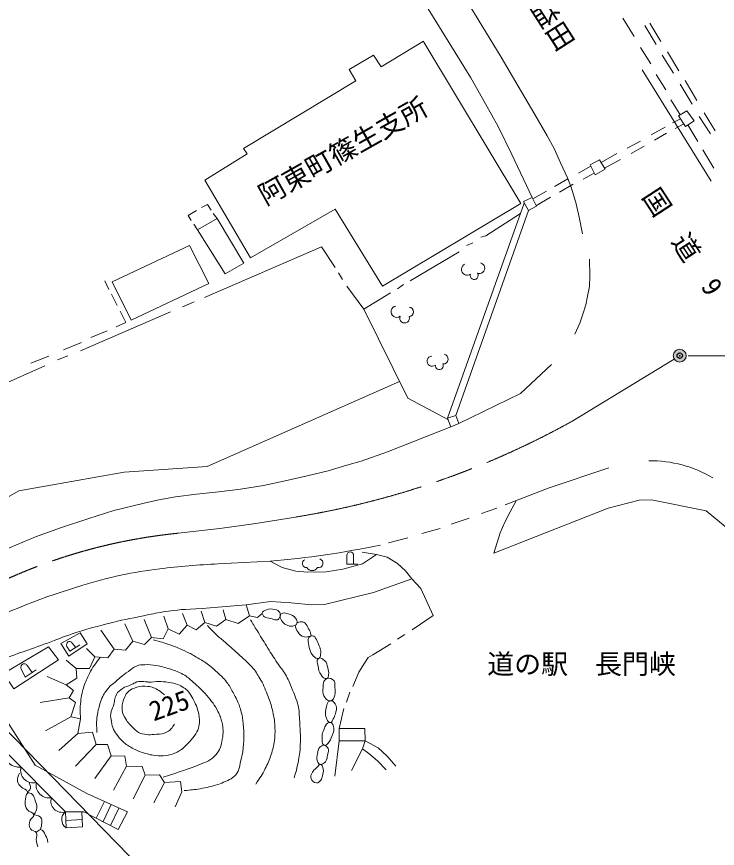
# Model space of a CAD drawing. Units: millimetres, scale not verified. Extents: x 40000 to 680000, y 20000 to 380000.
# Drawn here: x 241958 to 306973, y 262794 to 339968 of the extents above; entities that cross this region are included whole.
import ezdxf
from ezdxf.enums import TextEntityAlignment as Align

# ---------------------------------------------------------------- set-up
doc = ezdxf.new("R2010")
doc.units = ezdxf.units.MM
doc.header["$LTSCALE"] = 1000
doc.header["$PDMODE"] = 32
doc.header["$PDSIZE"] = 500
doc.linetypes.add('CHAIN', pattern=[18.5, 12, -1.5, 3.5, -1.5])
for name, color, linetype, lineweight in [('M-BGD', 7, 'Continuous', 13), ('M-BMK', 2, 'CHAIN', 13), ('M-BMK-SRVR', 3, 'Continuous', 13), ('M-STR-HTXT', 7, 'Continuous', 13)]:
    doc.layers.add(name, color=color, linetype=linetype, lineweight=lineweight)
doc.layers.add('M-BGD-EXST', color=6, linetype='Continuous')
doc.styles.add('ＭＳ ゴシック', font='')
doc.styles.get('ＭＳ ゴシック').set_extended_font_data('MS Gothic')

msp = doc.modelspace()

# ---------------------------------------------------------------- hatches: boundary and pattern name
at = {"layer": 'M-BMK-SRVR'}
msp.add_hatch(color=256, dxfattribs=at).paths.add_polyline_path([(304084, 308508, -1), (302884, 308508, -0.41421), (303484, 309108, -0.41421)])

# ---------------------------------------------------------------- linework, layer by layer
at = {"layer": 'M-BGD'}
for p, q in [((298210, 339841), (299244, 338112)), ((300233, 339135), (301297, 337377)), ((300721, 339357), (301726, 337657)), ((299838, 337092), (300793, 335585)), ((302346, 336697), (303396, 334938)), ((301859, 336386), (302893, 334717)), ((300007, 335038), (306388, 324689)), ((301295, 334605), (302200, 333174)), ((303510, 333714), (304640, 331837)), ((303980, 334053), (305066, 332193)), ((302665, 332254), (303491, 330933)), ((302795, 330108), (303541, 330487)), ((305292, 330690), (306322, 329107)), ((305744, 331042), (306774, 329384)), ((300830, 329000), (302145, 329724)), ((303046, 329576), (303854, 330021)), ((304218, 329915), (305151, 328369)), ((301126, 328512), (302249, 329148)), ((298598, 327760), (299829, 328413)), ((296194, 326432), (297647, 327264)), ((298975, 327257), (300180, 327961)), ((305630, 327624), (306635, 325916)), ((296502, 325905), (297977, 326699)), ((295244, 326080), (294074, 325439)), ((294509, 324900), (295553, 325456)), ((292325, 323666), (293603, 324417)), ((289850, 323074), (291133, 323773)), ((281941, 302723), (289058, 322666)), ((290177, 322450), (291496, 323216)), ((289458, 321978), (282708, 302973)), ((260183, 321693), (260565, 321252)), ((258731, 320183), (258390, 320713)), ((283693, 318736), (284291, 318992)), ((278483, 315447), (283010, 318138)), ((271826, 316199), (272203, 315571)), ((250503, 314660), (250133, 315458)), ((272605, 314968), (274163, 312833)), ((277288, 314721), (277843, 315106)), ((251271, 313168), (250769, 314217)), ((274163, 312833), (276647, 314337)), ((257360, 313046), (258440, 313498)), ((247889, 308952), (256229, 312569)), ((248854, 310200), (250361, 310828)), ((246317, 309044), (247975, 309722)), ((243277, 307813), (244960, 308466)), ((245754, 308123), (246709, 308499)), ((304272, 308503), (351341, 308537)), ((235743, 303659), (244560, 307578)), ((285098, 293864), (286505, 294366)), ((282259, 292884), (283942, 293437)), ((279546, 292005), (281254, 292482)), ((276456, 291151), (278240, 291603)), ((275349, 290062), (274005, 290289)), ((272606, 289162), (272606, 289984)), ((273225, 289162), (273225, 289984)), ((272606, 289162), (273612, 289162)), ((259407, 283753), (259076, 284803)), ((261367, 284029), (261111, 284929)), ((263577, 284356), (263249, 285386)), ((254484, 282371), (253776, 284025)), ((256016, 283175), (255609, 284351)), ((257775, 283502), (257343, 284602)), ((252751, 282020), (251992, 283623)), ((251017, 281266), (249779, 283055)), ((277962, 282652), (277283, 282200)), ((247438, 281435), (247121, 281827)), ((246895, 281098), (246619, 281525)), ((246895, 281098), (247825, 281676)), ((249209, 280563), (248448, 281347)), ((247475, 279483), (246564, 280267)), ((242951, 279742), (243390, 279108)), ((246546, 277975), (244780, 278734)), ((272873, 277296), (272571, 276366)), ((246822, 276770), (244152, 276323)), ((246998, 274986), (244629, 273710)), ((247651, 273454), (245885, 271876)), ((249334, 272424), (247418, 270419)), ((250734, 271394), (249226, 269264)), ((252156, 270433), (250948, 268201)), ((253868, 269594), (252784, 267390)), ((255681, 268896), (254693, 267013)), ((250097, 267153), (249350, 265605)), ((250738, 266862), (249990, 265275)), ((251454, 266536), (250678, 264921)), ((246483, 266188), (248197, 266199)), ((246483, 266188), (246541, 264695)), ((246515, 265378), (248036, 265480))]:
    msp.add_line(p, q, dxfattribs=at)
for points in [[(280523, 346724), (286905, 336209), (288487, 333521), (290045, 330883), (291175, 328899), (291828, 327743), (292425, 326388), (293077, 324997), (293424, 324044), (293869, 322607), (294164, 321364), (294459, 319812)], [(276599, 346487), (284109, 334288), (285466, 331876), (286621, 329766), (287902, 327179), (289791, 323187)], [(291870, 324202), (291936, 324243), (293109, 324909)], [(258145, 321066), (257884, 321531), (258646, 321976)], [(259114, 322249), (259679, 322545), (260009, 322006)], [(285017, 319504), (285487, 319632), (288709, 321688)], [(259392, 313913), (270244, 318610), (271500, 316701)], [(295113, 317464), (295143, 315912), (295113, 314922), (294936, 314036), (294773, 313223), (294492, 312366), (294212, 311539), (293739, 310504)], [(251197, 311188), (252099, 311587), (251567, 312651)], [(274163, 312833), (278244, 304555), (282015, 302562)], [(291594, 307706), (288708, 305003), (282999, 302201)], [(230431, 288921), (235340, 292043), (242148, 295962), (251931, 297686), (259628, 298224), (277483, 306098)], [(235858, 288055), (238446, 289409), (241360, 290716), (243697, 291695), (246033, 292549), (248645, 293404), (250982, 294132), (253786, 294838), (255146, 295133), (256697, 295414), (258633, 295650), (260731, 295887), (262741, 296138), (264869, 296463), (266863, 296889), (268902, 297347), (270868, 297819), (272597, 298337), (273912, 298736), (276379, 299578), (282253, 301905)], [(287293, 294655), (291363, 296237), (296914, 298096)], [(288314, 295052), (287738, 294028), (287260, 293073), (286817, 292083), (286226, 290192), (296854, 294353), (299717, 295107), (300848, 295132), (305922, 294102), (307704, 292656), (309240, 291193), (310319, 290070), (311102, 289213), (312435, 287493), (314060, 285129), (322448, 271990)], [(260660, 289189), (265477, 289434), (266582, 288857), (267863, 288530), (268969, 288430), (270677, 288455), (272234, 288706), (274043, 289183), (275349, 290062), (276329, 289811), (277309, 289233), (278037, 288555), (278640, 287802), (279469, 286897), (280599, 284410), (278665, 283079)], [(259180, 285059), (263249, 285386), (265510, 285687), (267419, 285562), (269328, 285386), (270509, 285436), (275073, 286546), (278640, 287802)], [(264751, 284582), (264306, 284230), (263577, 284356), (262522, 283653), (261367, 284029), (260513, 283401), (259407, 283753), (258629, 283075), (257775, 283502), (257046, 282673), (256016, 283175), (255564, 282221), (254484, 282371), (253806, 281718), (252751, 282020), (252047, 281191), (251017, 281266), (250414, 280487), (249209, 280563), (248706, 279483), (247475, 279483), (247551, 278578), (246546, 277975), (247249, 277448), (246822, 276770), (247425, 276317), (246998, 274986), (247878, 274813), (247651, 273454), (249008, 273579), (249334, 272424), (250389, 272424), (250734, 271394), (251982, 271338), (252156, 270433), (253613, 270392), (253868, 269594), (255203, 269626), (255681, 268896), (257150, 269000), (257297, 268027), (256653, 266636)], [(276681, 281773), (274997, 280743), (274570, 280492), (274219, 279964), (273716, 279135), (273139, 277804)], [(243780, 279365), (242750, 278687), (242374, 279440)], [(238126, 279105), (243677, 270514), (248483, 267887), (252241, 266178), (251387, 264556), (248197, 266199)], [(236988, 277865), (255948, 258462), (258284, 258462), (258359, 256226), (255948, 256252), (255948, 258462)], [(235736, 277585), (240957, 271740), (246483, 266188)], [(272320, 275763), (271868, 273904), (271893, 272774), (271491, 269508)], [(271868, 273904), (274277, 273905), (274286, 272757), (271893, 272774)], [(274286, 272757), (274033, 272036), (273028, 270027)], [(274286, 272757), (275490, 272137), (276344, 271358), (277148, 270429)], [(274033, 272036), (274647, 271589), (275429, 270902), (276231, 270066)], [(248013, 266198), (248060, 264779), (246541, 264695)]]:
    msp.add_lwpolyline(points, dxfattribs=at)
for points in [[(279746, 337601), (288723, 322641), (275894, 314952), (271524, 322098), (263644, 317596), (259412, 324797), (263342, 327227), (263005, 327738), (273430, 334006), (272813, 335067), (275064, 336397), (275777, 335302), (279714, 337692)], [(303352, 330768), (304152, 331237), (304812, 330290), (304012, 329786)], [(296048, 326681), (296552, 325821), (295630, 325299), (295178, 326212)], [(288978, 322802), (289791, 323187), (290205, 322396), (289458, 321978)], [(263025, 317101), (261292, 316096), (258731, 320183), (260565, 321252)], [(250830, 315349), (257996, 318732), (259784, 315201), (252576, 311812)], [(282253, 301905), (281941, 302723), (282708, 302973), (282999, 302201)], [(246066, 281801), (247850, 282806), (248503, 281776), (246795, 280621)], [(240741, 279013), (244911, 281500), (245840, 280294), (241695, 277606)]]:
    msp.add_lwpolyline(points, close=True, dxfattribs=at)
for centre, radius, start, end in [((283759, 316514), 538, 113.23765, 305.91803), ((284905, 316627), 492, 245.6608, 78.40092), ((284418, 315945), 369, 158.70586, 39.47469), ((277231, 312591), 532, 99.73702, 305.93029), ((278348, 312574), 440, 273.06649, 86.93351), ((277952, 311987), 445, 157.12447, 19.40412), ((280510, 308000), 468, 93.46437, 309.5385), ((281535, 308194), 456, 267.09344, 80.22618), ((281174, 307594), 368, 173.06161, 23.19859), ((300866, 287756), 10994, 58.83304, 91.25796), ((258297, 373679), 84550, 274.87138, 281.88707), ((272916, 289984), 310, 360, 180), ((268840, 289230), 373, 112.80744, 275.26505), ((269974, 289252), 412, 256.74332, 74.62316), ((259613, 250976), 38014, 96.61478, 107.62984), ((264648, 208553), 80735, 92.83125, 96.69604), ((269379, 289144), 580, 209.40021, 329.65277), ((267500, 222120), 67915, 106.59777, 116.04974), ((242253, 271879), 1553, 174.78742, 273.96912), ((243503, 270051), 1176, 166.26992, 283.47023), ((244977, 268687), 1221, 169.58887, 280.15129), ((246158, 267155), 1020, 161.16065, 288.5795), ((247071, 265463), 933, 129.04226, 235.37859)]:
    msp.add_arc(centre, radius, start, end, dxfattribs=at)
for points, knots in [([(236781, 278706), (238477, 279456), (238938, 279652), (240339, 280211), (242067, 280900), (243066, 281202), (244811, 281844), (245714, 282176), (246210, 282392), (247122, 282698), (248400, 283127), (249131, 283323), (250438, 283653), (251714, 283975), (252440, 284112), (253729, 284381), (254443, 284530), (254843, 284616), (255562, 284733), (256963, 284961), (257466, 284960), (259180, 285059)], [0, 0, 0, 0, 1, 1, 1, 2, 2, 2, 3, 3, 3, 4, 4, 4, 5, 5, 5, 6, 6, 6, 7, 7, 7, 7]), ([(264751, 284582), (264729, 284780), (264949, 284846), (265134, 284921), (265417, 285036), (265621, 285035), (265916, 284956), (266118, 284902), (266269, 284853), (266368, 284669), (266453, 284510), (266430, 284374), (266359, 284208), (266316, 284107), (266264, 284043), (266160, 284008), (265974, 283946), (265849, 284016), (265664, 284078), (265278, 284207), (264796, 284177), (264751, 284582)], [0, 0, 0, 0, 1, 1, 1, 2, 2, 2, 3, 3, 3, 4, 4, 4, 5, 5, 5, 6, 6, 6, 7, 7, 7, 7]), ([(266439, 284454), (266480, 284554), (266557, 284589), (266661, 284617), (266852, 284667), (266977, 284622), (267163, 284558), (267457, 284456), (267658, 284394), (267843, 284144), (267953, 283996), (267998, 283867), (267961, 283686), (267942, 283593), (267895, 283541), (267814, 283494), (267632, 283388), (267486, 283372), (267282, 283420), (266934, 283502), (266721, 283636), (266528, 283937), (266418, 284110), (266363, 284264), (266439, 284454)], [0, 0, 0, 0, 1, 1, 1, 2, 2, 2, 3, 3, 3, 4, 4, 4, 5, 5, 5, 6, 6, 6, 7, 7, 7, 8, 8, 8, 8]), ([(259677, 283462), (260045, 283046), (260152, 282922), (260488, 282608), (260791, 282325), (260987, 282197), (261300, 281925), (261843, 281451), (262140, 281178), (262666, 280686), (263158, 280227), (263472, 280005), (263905, 279491), (264229, 279104), (264367, 278851), (264614, 278412), (264936, 277840), (265058, 277487), (265294, 276875), (265477, 276400), (265573, 276129), (265693, 275634), (265813, 275134), (265861, 274846), (265900, 274333), (265945, 273737), (265947, 273396), (265878, 272802), (265817, 272282), (265732, 271994), (265569, 271496), (265396, 270970), (265264, 270685), (265016, 270190), (264722, 269603), (264578, 269404), (264137, 268758)], [0, 0, 0, 0, 1, 1, 1, 2, 2, 2, 3, 3, 3, 4, 4, 4, 5, 5, 5, 6, 6, 6, 7, 7, 7, 8, 8, 8, 9, 9, 9, 10, 10, 10, 11, 11, 11, 12, 12, 12, 12]), ([(263652, 283996), (263992, 283433), (264079, 283291), (264355, 282841), (264706, 282270), (264903, 281951), (265260, 281384), (265600, 280842), (265784, 280534), (266139, 280002), (266424, 279574), (266634, 279367), (266893, 278922), (267155, 278470), (267267, 278197), (267470, 277716), (267743, 277073), (267898, 276709), (268073, 276033), (268195, 275565), (268163, 275284), (268199, 274802), (268269, 273853), (268310, 273317), (268274, 272365), (268250, 271723), (268193, 271363), (268068, 270733), (267960, 270186), (267907, 269992), (267717, 269351)], [0, 0, 0, 0, 1, 1, 1, 2, 2, 2, 3, 3, 3, 4, 4, 4, 5, 5, 5, 6, 6, 6, 7, 7, 7, 8, 8, 8, 9, 9, 9, 10, 10, 10, 10]), ([(267961, 283686), (268090, 283776), (268206, 283810), (268375, 283819), (268799, 283842), (268899, 283393), (269129, 283036), (269245, 282854), (269219, 282712), (269277, 282504), (269277, 282504), (269277, 282504), (269277, 282504), (269257, 282501), (268894, 282360), (268656, 282415), (268362, 282483), (268205, 282625), (268035, 282873), (267890, 283086), (267858, 283225), (267814, 283494)], [0, 0, 0, 0, 1, 1, 1, 2, 2, 2, 3, 3, 3, 4, 4, 4, 5, 5, 5, 6, 6, 6, 7, 7, 7, 7]), ([(269277, 282504), (269657, 282629), (269788, 282101), (269961, 281740), (270145, 281354), (270232, 281076), (270137, 280660), (270110, 280543), (270077, 280438), (269961, 280408), (269769, 280360), (269653, 280499), (269509, 280634), (269310, 280821), (269215, 280971), (269157, 281237), (269050, 281723), (268805, 282348), (269277, 282504)], [0, 0, 0, 0, 1, 1, 1, 2, 2, 2, 3, 3, 3, 4, 4, 4, 5, 5, 5, 6, 6, 6, 6]), ([(246619, 281525), (246599, 281631), (246585, 281685), (246614, 281781), (246637, 281855), (246647, 281911), (246711, 281955), (246779, 282001), (246839, 281998), (246920, 281981), (247017, 281961), (247058, 281904), (247121, 281827)], [0, 0, 0, 0, 1, 1, 1, 2, 2, 2, 3, 3, 3, 4, 4, 4, 4]), ([(254610, 282148), (255366, 281946), (255584, 281887), (256193, 281671), (256802, 281455), (257141, 281322), (257725, 281043), (258090, 280869), (258281, 280745), (258629, 280541), (259029, 280307), (259261, 280186), (259634, 279913), (260016, 279633), (260216, 279456), (260564, 279134), (260925, 278799), (261144, 278621), (261443, 278229), (261716, 277872), (261824, 277640), (262046, 277250), (262204, 276971), (262294, 276815), (262423, 276521), (262603, 276112), (262678, 275871), (262799, 275441), (262915, 275030), (262934, 274786), (262975, 274361), (263074, 273355), (263047, 272780), (262950, 271774), (262919, 271451), (262823, 271285), (262749, 270970), (262658, 270578), (262693, 270330), (262523, 269965), (262400, 269699), (262268, 269578), (262046, 269387), (261809, 269184), (261624, 269145), (261342, 269010), (261076, 268883), (260920, 268824), (260639, 268734), (260005, 268531), (259638, 268446), (258981, 268332), (258407, 268233), (258198, 268212), (257499, 268156)], [0, 0, 0, 0, 1, 1, 1, 2, 2, 2, 3, 3, 3, 4, 4, 4, 5, 5, 5, 6, 6, 6, 7, 7, 7, 8, 8, 8, 9, 9, 9, 10, 10, 10, 11, 11, 11, 12, 12, 12, 13, 13, 13, 14, 14, 14, 15, 15, 15, 16, 16, 16, 17, 17, 17, 18, 18, 18, 18]), ([(247878, 274813), (247857, 275552), (247832, 275782), (247903, 276396), (247940, 276711), (247961, 276889), (248029, 277200), (248083, 277448), (248120, 277587), (248205, 277828), (248372, 278300), (248480, 278562), (248707, 279008), (249034, 279651), (249221, 279865), (249737, 280541)], [0, 0, 0, 0, 1, 1, 1, 2, 2, 2, 3, 3, 3, 4, 4, 4, 5, 5, 5, 5]), ([(269961, 280408), (270162, 280545), (270373, 280375), (270552, 280209), (270755, 280021), (270758, 279824), (270829, 279556), (270894, 279307), (270941, 279157), (270904, 278903), (270882, 278755), (270896, 278595), (270753, 278551), (270509, 278475), (270359, 278702), (270200, 278903), (269995, 279163), (269970, 279378), (269924, 279707), (269886, 279978), (269734, 280254), (269961, 280408)], [0, 0, 0, 0, 1, 1, 1, 2, 2, 2, 3, 3, 3, 4, 4, 4, 5, 5, 5, 6, 6, 6, 7, 7, 7, 7]), ([(242374, 279440), (242354, 279554), (242333, 279622), (242379, 279723), (242410, 279791), (242433, 279835), (242497, 279876), (242585, 279932), (242663, 279940), (242763, 279907), (242855, 279875), (242895, 279822), (242951, 279742)], [0, 0, 0, 0, 1, 1, 1, 2, 2, 2, 3, 3, 3, 4, 4, 4, 4]), ([(251571, 278657), (251929, 278927), (252025, 279000), (252324, 279209), (252614, 279412), (252751, 279577), (253078, 279712), (253363, 279829), (253549, 279825), (253857, 279837), (254260, 279853), (254489, 279829), (254887, 279762), (255426, 279670), (255723, 279580), (256243, 279410), (256716, 279256), (256989, 279175), (257424, 278933), (257814, 278715), (257991, 278523), (258328, 278229), (258857, 277769), (259156, 277508), (259609, 276973), (260065, 276435), (260324, 276122), (260639, 275491), (260831, 275108), (260915, 274878), (261016, 274461), (261081, 274192), (261104, 274035), (261116, 273758), (261132, 273424), (261093, 273235), (261041, 272904), (260996, 272615), (260976, 272446), (260865, 272175), (260744, 271878), (260649, 271715), (260438, 271472), (260214, 271214), (260046, 271107), (259760, 270919), (259502, 270750), (259317, 270733), (259031, 270618), (257702, 270081), (257235, 269959), (255565, 269412)], [0, 0, 0, 0, 1, 1, 1, 2, 2, 2, 3, 3, 3, 4, 4, 4, 5, 5, 5, 6, 6, 6, 7, 7, 7, 8, 8, 8, 9, 9, 9, 10, 10, 10, 11, 11, 11, 12, 12, 12, 13, 13, 13, 14, 14, 14, 15, 15, 15, 16, 16, 16, 17, 17, 17, 17]), ([(251571, 278657), (251340, 278448), (251281, 278395), (251093, 278229), (250879, 278041), (250729, 277967), (250541, 277752), (250275, 277449), (250142, 277259), (249963, 276898), (249832, 276634), (249774, 276477), (249687, 276195), (249556, 275772), (249499, 275528), (249435, 275089), (249349, 274497), (249376, 274258), (249410, 273557)], [0, 0, 0, 0, 1, 1, 1, 2, 2, 2, 3, 3, 3, 4, 4, 4, 5, 5, 5, 6, 6, 6, 6]), ([(270753, 278551), (270997, 278666), (271236, 278535), (271406, 278325), (271556, 278141), (271467, 277959), (271482, 277722), (271499, 277438), (271576, 277262), (271482, 276994), (271398, 276756), (271326, 276540), (271080, 276491), (270860, 276447), (270715, 276591), (270577, 276767), (270385, 277016), (270360, 277232), (270376, 277546), (270399, 277965), (270374, 278373), (270753, 278551)], [0, 0, 0, 0, 1, 1, 1, 2, 2, 2, 3, 3, 3, 4, 4, 4, 5, 5, 5, 6, 6, 6, 7, 7, 7, 7]), ([(254122, 278208), (255010, 278265), (255326, 278328), (256077, 278191), (256404, 278131), (256595, 278115), (256903, 277991), (257130, 277899), (257258, 277842), (257460, 277704), (257650, 277573), (257755, 277490), (257903, 277313), (258088, 277091), (258179, 276953), (258311, 276696), (258582, 276169), (258728, 275858), (258848, 275279), (258938, 274846), (258958, 274582), (258873, 274148), (258814, 273846), (258723, 273688), (258572, 273420), (258393, 273104), (258234, 272964), (257994, 272691), (257765, 272431), (257638, 272279), (257366, 272063), (257056, 271818), (256852, 271714), (256487, 271561), (256245, 271460), (256094, 271442), (255834, 271410), (255434, 271361), (255203, 271361), (254804, 271410), (254343, 271467), (254091, 271547), (253648, 271686), (253304, 271795), (253115, 271874), (252794, 272038), (252428, 272225), (252227, 272349), (251915, 272616), (251662, 272832), (251541, 272980), (251337, 273244), (251172, 273457), (251074, 273577), (250960, 273822), (250836, 274089), (250815, 274260), (250759, 274550), (250705, 274831), (250648, 274995), (250684, 275279), (250723, 275586), (250846, 275735), (250935, 276032), (251055, 276431), (251013, 276696), (251212, 277062), (251364, 277343), (251534, 277449), (251789, 277640), (252054, 277837), (252272, 277821), (252568, 277966), (252718, 278040), (252791, 278102), (252945, 278167), (253438, 278377), (253733, 278273), (254315, 278206)], [0, 0, 0, 0, 1, 1, 1, 2, 2, 2, 3, 3, 3, 4, 4, 4, 5, 5, 5, 6, 6, 6, 7, 7, 7, 8, 8, 8, 9, 9, 9, 10, 10, 10, 11, 11, 11, 12, 12, 12, 13, 13, 13, 14, 14, 14, 15, 15, 15, 16, 16, 16, 17, 17, 17, 18, 18, 18, 19, 19, 19, 20, 20, 20, 21, 21, 21, 22, 22, 22, 23, 23, 23, 24, 24, 24, 25, 25, 25, 26, 26, 26, 26]), ([(256605, 274321), (256383, 273976), (256261, 273788), (255922, 273595), (255581, 273401), (255331, 273421), (254940, 273382), (254358, 273323), (254009, 273311), (253445, 273467), (253146, 273550), (253037, 273731), (252805, 273937), (252405, 274291), (252207, 274536), (251951, 275004), (251785, 275306), (251758, 275515), (251737, 275858), (251713, 276254), (251840, 276475), (251993, 276841), (252086, 277063), (252158, 277190), (252335, 277353), (252582, 277580), (252778, 277654), (253104, 277737), (253493, 277837), (253730, 277870), (254129, 277823), (254553, 277772), (254790, 277664), (255153, 277439), (255366, 277307), (255453, 277246), (255666, 277054)], [0, 0, 0, 0, 1, 1, 1, 2, 2, 2, 3, 3, 3, 4, 4, 4, 5, 5, 5, 6, 6, 6, 7, 7, 7, 8, 8, 8, 9, 9, 9, 10, 10, 10, 11, 11, 11, 12, 12, 12, 12]), ([(271080, 276491), (271348, 276535), (271491, 276270), (271590, 276016), (271697, 275741), (271602, 275549), (271531, 275263), (271485, 275079), (271437, 274980), (271339, 274819), (271249, 274672), (271230, 274490), (271058, 274479), (270883, 274469), (270810, 274632), (270733, 274790), (270578, 275108), (270574, 275344), (270644, 275691), (270715, 276040), (270728, 276434), (271080, 276491)], [0, 0, 0, 0, 1, 1, 1, 2, 2, 2, 3, 3, 3, 4, 4, 4, 5, 5, 5, 6, 6, 6, 7, 7, 7, 7]), ([(271058, 274479), (271311, 274461), (271347, 274169), (271383, 273918), (271421, 273653), (271316, 273502), (271220, 273253), (271102, 272947), (271063, 272736), (270821, 272514), (270715, 272416), (270611, 272302), (270481, 272366), (270216, 272499), (270315, 272809), (270304, 273105), (270297, 273316), (270308, 273445), (270393, 273637), (270562, 274020), (270640, 274509), (271058, 274479)], [0, 0, 0, 0, 1, 1, 1, 2, 2, 2, 3, 3, 3, 4, 4, 4, 5, 5, 5, 6, 6, 6, 7, 7, 7, 7]), ([(270570, 272343), (270705, 272263), (270791, 272200), (270857, 272056), (270940, 271877), (270849, 271748), (270822, 271552), (270794, 271342), (270786, 271220), (270709, 271022), (270667, 270912), (270630, 270851), (270544, 270770), (270417, 270650), (270310, 270577), (270136, 270588), (269977, 270597), (269933, 270752), (269875, 270900), (269777, 271150), (269821, 271323), (269866, 271587), (269908, 271831), (269907, 272015), (270092, 272178), (270219, 272290), (270314, 272328), (270481, 272366)], [0, 0, 0, 0, 1, 1, 1, 2, 2, 2, 3, 3, 3, 4, 4, 4, 5, 5, 5, 6, 6, 6, 7, 7, 7, 8, 8, 8, 9, 9, 9, 9]), ([(270136, 270588), (270333, 270558), (270363, 270348), (270405, 270153), (270458, 269912), (270384, 269767), (270327, 269527), (270290, 269369), (270288, 269264), (270188, 269136), (270070, 268985), (269970, 268858), (269779, 268866), (269528, 268877), (269377, 269037), (269275, 269266), (269212, 269409), (269244, 269521), (269301, 269666), (269429, 269989), (269624, 270104), (269866, 270353), (269964, 270453), (269998, 270608), (270136, 270588)], [0, 0, 0, 0, 1, 1, 1, 2, 2, 2, 3, 3, 3, 4, 4, 4, 5, 5, 5, 6, 6, 6, 7, 7, 7, 8, 8, 8, 8]), ([(242227, 269780), (242089, 269498), (241969, 269302), (242051, 269001), (242113, 268775), (242212, 268664), (242378, 268499), (242590, 268286), (242850, 268292), (242981, 268021), (243038, 267903), (242843, 267851), (242830, 267720), (242777, 267201), (242642, 266823), (242930, 266389), (243101, 266132), (243535, 266197), (243558, 265911), (243579, 265669), (243242, 265613), (243182, 265359), (243114, 265072), (243078, 264857), (243232, 264605), (243365, 264387), (243662, 264478), (243785, 264253), (243902, 264038), (243762, 263870), (243785, 263625), (243811, 263346), (243845, 263238), (243935, 262922)], [0, 0, 0, 0, 1, 1, 1, 2, 2, 2, 3, 3, 3, 4, 4, 4, 5, 5, 5, 6, 6, 6, 7, 7, 7, 8, 8, 8, 9, 9, 9, 10, 10, 10, 11, 11, 11, 11]), ([(243558, 265911), (243720, 266153), (243815, 266288), (243835, 266564), (243853, 266826), (243764, 266968), (243684, 267218), (243609, 267452), (243591, 267607), (243433, 267795), (243306, 267947), (243020, 267886), (242981, 268021), (242959, 268098), (243122, 268129), (243182, 268222), (243319, 268439), (243198, 268641), (243106, 268876)], [0, 0, 0, 0, 1, 1, 1, 2, 2, 2, 3, 3, 3, 4, 4, 4, 5, 5, 5, 6, 6, 6, 6]), ([(244161, 264530), (244241, 264807), (244281, 264908), (244287, 265158), (244291, 265315), (244317, 265412), (244262, 265560), (244155, 265848), (243844, 265860), (243558, 265911)], [0, 0, 0, 0, 1, 1, 1, 2, 2, 2, 3, 3, 3, 3]), ([(244865, 263349), (244803, 263643), (244775, 263769), (244639, 264002), (244498, 264242), (244426, 264563), (244161, 264530), (243988, 264508), (243871, 264379), (243785, 264253)], [0, 0, 0, 0, 1, 1, 1, 2, 2, 2, 3, 3, 3, 3])]:
    msp.add_open_spline(points, degree=3, knots=knots, dxfattribs=at)
at = {"layer": 'M-BGD-EXST'}
msp.add_point((303484, 308508), dxfattribs=at)
at = {"layer": 'M-BMK'}
msp.add_line((293557, 302460), (302964, 308191), dxfattribs=at)
msp.add_lwpolyline([(256951, 292036), (260797, 292470), (264138, 292947), (267842, 293535)], dxfattribs=at)
for centre, radius, start, end in [((255274, 371248), 78723, 279.18654, 299.09765), ((261975, 241430), 50855, 95.66904, 116.39428)]:
    msp.add_arc(centre, radius, start, end, dxfattribs=at)
at = {"layer": 'M-BMK-SRVR'}
msp.add_circle((303484, 308508), 600, dxfattribs=at)
msp.add_point((303484, 308508), dxfattribs=at)

# ---------------------------------------------------------------- texts
at = {"layer": 'M-BGD', "style": 'ＭＳ ゴシック'}
for s, rotation, p in [('至益田', 302.644, (289803, 339472)), ('国\u3000道\u30009\u3000号', 303.015, (303902, 316200)), ('225', 19.692, (256614, 274684))]:
    msp.add_text(s, height=1833, rotation=rotation, dxfattribs=at).set_placement(p, align=Align.BOTTOM_CENTER)
msp.add_text('道の駅\u3000長門峡', height=1833, dxfattribs=at).set_placement((294371, 278437), align=Align.BOTTOM_CENTER)
at = {"layer": 'M-STR-HTXT', "style": 'ＭＳ ゴシック'}
msp.add_text('阿東町篠生支所', height=1833, rotation=29.403, dxfattribs=at).set_placement((272945, 326239), align=Align.BOTTOM_CENTER)

doc.saveas('drawing.dxf')
